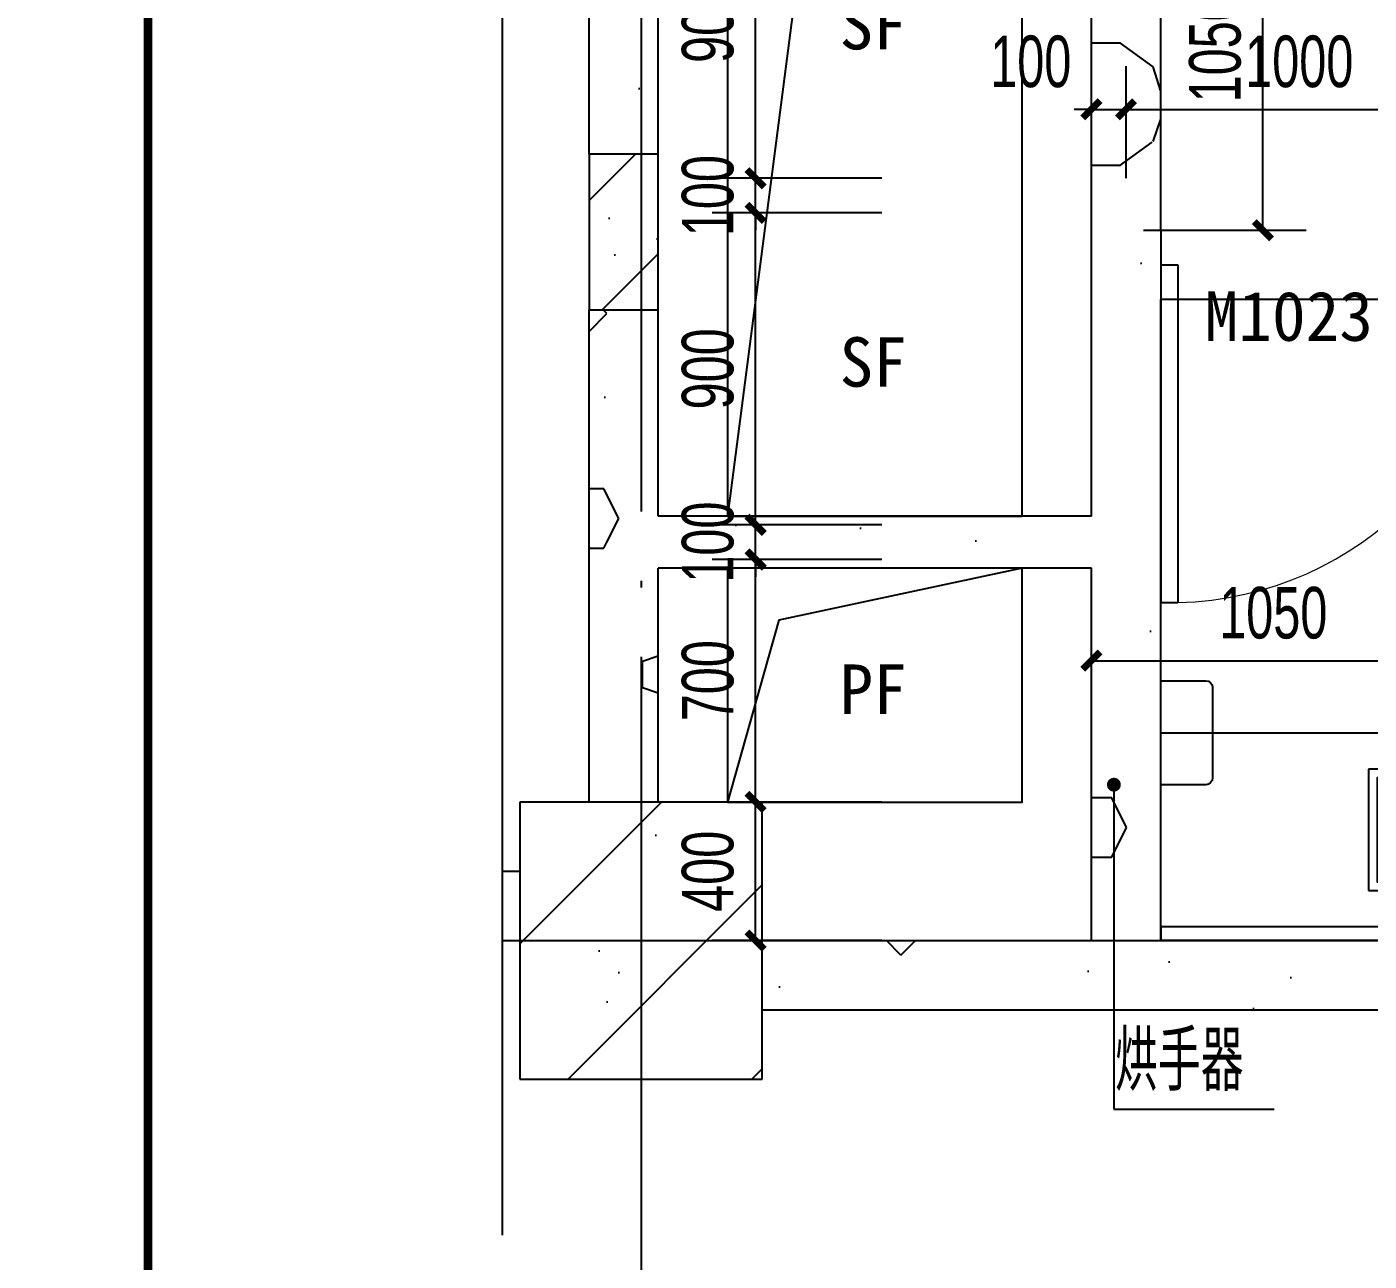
# Model space of a CAD drawing. Extents: x -26219 to 315419, y -160410 to -120810.
# Drawn here: x 232218 to 236093, y -152825 to -149263 of the extents above; entities that cross this region are included whole.
import ezdxf
from ezdxf.xclip import XClip

# ---------------------------------------------------------------- set-up
doc = ezdxf.new("R2010")
doc.units = 0
doc.header["$LTSCALE"] = 1000
doc.header["$MEASUREMENT"] = 0
doc.header["$XCLIPFRAME"] = 0
doc.linetypes.add('104-14# 核心筒$2$DOTE', pattern=[2.4200000000000004, 2, -0.2, 0.02, -0.2])
for name, color, linetype in [('01-标注_尺寸', 124, 'Continuous'), ('01-标注_符号', 200, 'Continuous'), ('02-TEXT_标注', 130, 'Continuous'), ('02-TEXT_门窗', 151, 'Continuous'), ('104-14# 核心筒$0$A-C_门', 150, 'Continuous'), ('104-14# 核心筒$0$A-I_卫-洁具', 241, 'Continuous'), ('104-14# 核心筒$0$A-TECH_结构', 21, 'Continuous'), ('104-14# 核心筒$0$A_STR-砌块墙', 121, 'Continuous'), ('104-14# 核心筒$2$05-填充_天正', 26, 'Continuous'), ('104-14# 核心筒$2$A_AXIS-轴线', 36, '104-14# 核心筒$2$DOTE'), ('104-14# 核心筒$2$A_STR-砼柱', 51, 'Continuous')]:
    doc.layers.add(name, color=color, linetype=linetype)
doc.styles.add('_TCH_DIM', font='ros.shx', dxfattribs={"width": 0.75, "bigfont": 'jd.shx'})
doc.styles.add('_TCH_DIM_T3', font='ros.shx', dxfattribs={"width": 0.7058823529411765, "bigfont": 'jd.shx'})
doc.styles.add('_TCH_WINDOW', font='STXIHEI_0.TTF')
doc.styles.get("Standard").update_dxf_attribs({"font": 'STXIHEI_0.TTF'})
doc.dimstyles.new('_TCH_ARCH&&50', dxfattribs={"dimtxt": 148.75, "dimasz": 50, "dimexe": 125, "dimexo": 150, "dimgap": 63.12500000000001, "dimtad": 1, "dimdec": 0, "dimzin": 0, "dimdsep": 46, "dimtxsty": '_TCH_DIM_T3', "dimblk": 'ARCHTICK', "dimcen": 0.09, "dimclrt": 7, "dimazin": 2, "dimtfac": 1, "dimtdec": 0, "dimtix": 1, "dimtmove": 2, "dimatfit": 3, "dimfxl": 0, "dimtolj": 1, "dimtzin": 0, "dimarcsym": 0})
pattern_1 = [(0, (531, -549), (900, 1800), [0, -1800]), (0, (-522, -792), (900, 1800), [0, -1800]), (0, (63, -810), (900, 1800), [0, -1800]), (0, (702, -279), (900, 1800), [0, -1800]), (0, (-45, -900), (900, 1800), [0, -1800]), (0, (882, 855), (900, 1800), [0, -1800]), (0, (333.0000000000001, 711), (900, 1800), [0, -1800]), (0, (621, 486.0000000000001), (900, 1800), [0, -1800]), (0, (-846, 450), (900, 1800), [0, -1800]), (0, (36, 369), (900, 1800), [0, -1800]), (0, (-306, -90), (900, 1800), [0, -1800]), (0, (-288, -765), (900, 1800), [0, -1800]), (0, (387, -837), (900, 1800), [0, -1800]), (0, (882, -45), (900, 1800), [0, -1800]), (0, (-801, -324), (900, 1800), [0, -1800]), (0, (-648, -18), (900, 1800), [0, -1800]), (0, (54, -144), (900, 1800), [0, -1800]), (0, (-198, -405), (900, 1800), [0, -1800]), (0, (-341.9999999999999, 189), (900, 1800), [0, -1800]), (0, (-117, 864), (900, 1800), [0, -1800]), (0, (-729, -702), (900, 1800), [0, -1800]), (0, (261, 495), (900, 1800), [0, -1800]), (0, (-576, 522), (900, 1800), [0, -1800]), (0, (-720, 756), (900, 1800), [0, -1800]), (130.601294, (771.428574, 291.428568), (-4499.999950292954, 5400.0000236093), [79.024662, -33111.33300000001]), (18.4349488, (642.857148, 325.714284), (4499.999983404209, 1799.999986719667), [81.31572000000001, -11302.8837]), (90, (642.857148, 248.571432), (900.0000000000001, 1800), [77.14285199999999, -3522.85695]), (161.565051, (720, 222.857136), (-4500.000022657823, 1799.999865817234), [81.31572000000001, -11302.8837]), (53.1301023, (720, 222.857136), (900.0000017013604, 1799.99999914932), [85.71428999999999, -8914.285499999998]), (135, (788.571432, -694.28556), (-900.0001087984293, 1799.999878185604), [72.73098, -5018.4378]), (45, (685.714284, -694.28556), (899.999994247131, 1799.999992736902), [72.73098, -5018.4378]), (135, (737.1428579999999, -745.7142600000001), (-900.0001087984293, 1799.999878185604), [72.73098, -5018.4378]), (45, (737.1428579999999, -745.7142600000001), (899.999994247131, 1799.999992736902), [72.73098, -5018.4378]), (116.565051, (-77.14278, 514.285722), (-0.0001565789601976064, 3599.999902060561), [95.83147799999999, -1916.6295]), (180, (-119.99988, 599.999994), (-899.9999999999998, 1800), [102.857148, -1697.14275]), (63.43494880000001, (-265.7141999999999, 514.285722), (8.14843605922988e-06, 3599.999982559008), [95.83147799999999, -1916.6295]), (116.565051, (-222.8571, 428.571432), (-0.0001565789601976064, 3599.999902060561), [95.83147799999999, -1916.6295]), (0, (-222.8571, 428.571432), (900, 1800), [102.857148, -1697.14275]), (63.43494880000001, (-119.99988, 428.571432), (8.14843605922988e-06, 3599.999982559008), [95.83147799999999, -1916.6295]), (107.102728, (599.999994, -94.28562000000001), (-2699.999896777364, 9000.00001452043), [116.584038, -48848.7075]), (143.972626, (565.714278, 17.142858), (-17099.99978321427, 12599.999985739), [116.584038, -24366.06]), (180, (471.428568, 85.71428999999999), (-899.9999999999998, 1800), [111.428568, -1688.5713]), (36.02737329999999, (265.71429, 17.142858), (17099.99987362977, 12599.99986416658), [116.584038, -24366.06]), (71.5650511, (231.428574, -85.71419999999999), (2700.000013860985, 8999.99998450437), [108.420948, -11275.7784]), (107.102728, (265.71429, -197.14284), (-2699.999896777364, 9000.00001452043), [116.584038, -48848.7075]), (143.972626, (360, -265.7141999999999), (-17099.99978321427, 12599.999985739), [116.584038, -24366.06]), (0, (360, -265.7141999999999), (900, 1800), [111.428568, -1688.5713]), (36.02737329999999, (471.428568, -265.7141999999999), (17099.99987362977, 12599.99986416658), [116.584038, -24366.06]), (71.5650511, (565.714278, -197.14284), (2700.000013860985, 8999.99998450437), [108.420948, -11275.7784]), (150.255118, (617.1428520000001, 745.714278), (-2700.000006390409, 1799.999977695058), [69.10506, -14442.9588]), (90, (557.1428579999999, 711.42858), (900.0000000000001, 1800), [68.571432, -3531.42825]), (29.7448813, (557.1428579999999, 711.42858), (2700.000001590055, 1799.999991593464), [69.10506, -14442.9588]), (116.565051, (197.142858, -531.42858), (-0.0001565789601976064, 3599.999902060561), [95.83147799999999, -1916.6295]), (168.690067, (154.285722, -445.7142), (-8100.000006009299, 1799.999954832327), [87.41176200000001, -18269.0565]), (41.18592510000001, (0, -488.5713), (22499.99986367597, 19799.99982686525), [91.11553199999999, -38177.406]), (90, (0, -574.28568), (900.0000000000001, 1800), [85.71428999999999, -3514.2855]), (138.814074, (68.571432, -634.28562), (-22499.99960007064, 19800.0001261089), [91.11553199999999, -38177.406]), (16.6992442, (68.571432, -634.28562), (29699.99977654917, 8999.999905734196), [89.48835000000001, -37495.6125]), (60.9453959, (154.285722, -608.57136), (899.9999976116269, 1799.999984078114), [88.248258, -36976.0185]), (109.983106, (-557.14284, 222.857136), (-4500.000016949792, 12599.99996665506), [100.326006, -42036.59249999999]), (155.556045, (-591.4285199999999, 317.142864), (-11700.00004459817, 5399.999887808896), [103.568958, -43395.39449999999]), (24.4439547, (-779.99994, 317.142864), (11700.00000583643, 5399.999974027204), [103.568958, -43395.39449999999]), (70.01689340000001, (-814.28562, 222.857136), (4500.000013566429, 12599.99996874217), [100.326006, -42036.5925]), (109.983106, (-779.99994, 128.571426), (-4500.000016949792, 12599.99996665506), [100.326006, -42036.59249999999]), (160.016893, (-685.7141399999999, 94.28571), (-4500.000002644889, 1799.999918000023), [100.326006, -20968.1325]), (19.9831065, (-685.7141399999999, 94.28571), (4499.999975293225, 1799.999997144084), [100.326006, -20968.1325]), (70.01689340000001, (-591.4285199999999, 128.571426), (4500.000013566429, 12599.99996874217), [100.326006, -42036.5925]), (122.005383, (111.428568, 59.999994), (-900.0001207844099, 1799.999908112359), [80.862696, -16900.302]), (18.4349488, (-8.57142, 102.857148), (4499.999983404209, 1799.999986719667), [81.31572000000001, -11302.8837]), (90, (-8.57142, 25.714278), (900.0000000000001, 1800), [77.14285199999999, -3522.85695]), (161.565051, (68.571432, 0), (-4500.000022657823, 1799.999865817234), [81.31572000000001, -11302.8837]), (54.46232220000002, (68.571432, 0), (6299.999990871777, 8999.999986518196), [73.73421, -30894.6345]), (116.565051, (-411.42852, -377.14284), (-0.0001565789601976064, 3599.999902060561), [95.83147799999999, -1916.6295]), (180, (-454.28562, -291.42846), (-899.9999999999998, 1800), [94.28571, -1705.7142]), (59.0362434, (-599.9999399999999, -377.14284), (900.0000029295945, 1799.999991263332), [99.95918399999998, -20891.46599999999]), (120.963756, (-548.57142, -462.85704), (-900.0001229938932, 1799.999917339799), [99.959184, -20891.466]), (0, (-548.57142, -462.85704), (900, 1800), [94.28571, -1705.7142]), (63.43494880000001, (-454.28562, -462.85704), (8.14843605922988e-06, 3599.999982559008), [95.83147799999999, -1916.6295])]

# ---------------------------------------------------------------- blocks, each defined once
blk = doc.blocks.new('图框-A1')
at = {"const_width": 0.5}
blk.add_lwpolyline([(765.9999999999966, 584), (25.00000000000045, 584), (25.00000000000045, 10), (766.0000000000002, 10)], close=True, dxfattribs=at)
blk = doc.blocks.new('104-14# 核心筒$0$jhat')
for p, q in [((-395, -250.0000000000582), (-395, 249.9999999999418)), ((-395, 249.9999999999418), (-44.99999999994179, 249.9999999999418)), ((-44.99999999994179, 249.9999999999418), (-44.99999999994179, 11.73657725605881)), ((-219.9999999999418, 32.25599999987753), (-219.9999999999418, 5.03999999986263)), ((-124.8214514199644, 8.000000000058208), (11.68149024352897, 14.3899337601033)), ((-124.8214514199644, 7.999999999941792), (-124.8214514199644, -8.000000000058208)), ((11.68149024352897, 14.3899337601033), (11.68149024352897, -14.3899337601033)), ((-225.0399999999208, -1.164153218269348e-10), (-253.7679999999236, -1.164153218269348e-10)), ((-219.9999999999418, -5.040000000095461), (-219.9999999999418, -32.76000000012573)), ((-186.7359999999171, -1.164153218269348e-10), (-214.9599999999045, -1.164153218269348e-10)), ((-124.8214514199644, -8.000000000058208), (11.68149024352897, -14.3899337601033)), ((-44.99999999994179, -12.38077738613356), (-44.99999999994179, -250.0000000000582)), ((-44.99999999994179, -250.0000000000582), (-395, -250.0000000000582))]:
    blk.add_line(p, q)
at = {"color": 8}
blk.add_lwpolyline([(-69.99999999994179, -11.06304409715813), (-69.99999999994179, -225.0000000000582), (-370, -225.0000000000582), (-370, 224.9999999999418), (-69.99999999994179, 224.9999999999418), (-69.99999999994179, 10.56628493819153)], dxfattribs=at)
for points in [[(7.191454842337407, 81.35012003820157), (30, 81.35012003820157), (30, 51.35012003820157), (7.191454842337407, 51.35012003820157)], [(11.68149024352897, -21.35012003820157), (30, -21.35012003820157), (30, 21.35012003820157), (11.68149024352897, 21.35012003820157)], [(7.191454842337407, -81.35012003820157), (30, -81.35012003820157), (30, -51.35012003820157), (7.191454842337407, -51.35012003820157)]]:
    blk.add_lwpolyline(points, close=True)
at = {"ltscale": 1000, "const_width": 0.8399999999999999}
blk.add_lwpolyline([(-219.5799999999581, 0.1399999998975545, 0.9999999999999999), (-220.4199999999255, 0.1399999998975545, 0.9999999999999999)], format="xyb", close=True, dxfattribs=at)
blk.add_circle((-219.9999999999418, -1.164153218269348e-10), 25.2)
blk = doc.blocks.new('104-14# 核心筒$0$$DorLib2D$00000001')
for p, q in [((0.45, 0.9750000000000001), (0.5000000000000002, 0.9750000000000001)), ((0.45, 0), (0.45, 0.9750000000000001)), ((0.5, 0), (0.5, 0.9750000000000001)), ((0.5, 0), (0.45, 0))]:
    blk.add_line(p, q)
at = {"lineweight": 13}
blk.add_arc((0.475, 0), 0.975, 91.4692835813538, 180, dxfattribs=at)
blk = doc.blocks.new('104-14# 核心筒')
at = {"layer": '104-14# 核心筒$2$05-填充_天正'}
h = blk.add_hatch(dxfattribs=at)
h.set_pattern_fill('加气混凝土', color=256, scale=150, style=0)
h.set_pattern_definition(pattern_1)
h.paths.add_polyline_path([(32249.99999999689, 9969.999999971042), (32449.99999998814, 9969.999999971042), (32449.99999998298, 10800.00000000011), (32383.33333331602, 10849.9999999999), (32249.99999998268, 10849.9999999995)])
h = blk.add_hatch(dxfattribs=at)
h.set_pattern_fill('加气混凝土', color=256, scale=150, style=0)
h.set_pattern_definition(pattern_1)
h.paths.add_polyline_path([(33833.33333332459, 9650.00020154219), (33899.99999999064, 9750.00020154239), (33899.99999998364, 10850.00000000068), (33766.6666666503, 10850.00000000026), (33699.99999998391, 10800.00000000005), (33699.99999999127, 9650.000201541761)])
h = blk.add_hatch(dxfattribs=at)
h.set_pattern_fill('钢筋混凝土', color=256, scale=100, style=0)
h.set_pattern_definition([(45, (0, 0), (-176.7766952966369, 176.7766952966369), []), (49.99999999999999, (0, 0), (717.2601826007534, -62.75213498259511), [75, -825]), (355, (0, 0), (-138.751333613, 752.1921337000118), [60, -660]), (100.4514, (59.77168, -5.22934), (578.5093817140216, 689.4395420609536), [63.74019000000001, -701.142112]), (46.18420000000002, (0, 200), (1067.241048625644, -165.5190143290181), [112.5, -1237.5]), (96.6356, (88.936745, 186.206693), (934.6627055487033, 974.1178709004417), [95.610288, -1051.713]), (351.1842, (0, 200), (934.6619451336272, 974.1186009253246), [90, -990]), (21, (100, 150), (596.9070521184617, -402.6188906653388), [75, -825]), (326.0000000000001, (100, 150), (243.3153319215817, 725.150045046853), [60, -660]), (71.4514, (149.742233, 116.448394), (840.22262858149, 322.5304967099524), [63.74019000000001, -701.142112]), (37.50000000000001, (0, 0), (12.15985531729067, 332.8938538313115), [0, -652, 0, -670, 0, -662.5]), (7.499999999999999, (0, 0), (263.0695374421486, 394.4117118823602), [0, -382, 0, -637, 0, -252.5]), (327.5, (-223, 0), (533.822436172409, -22.55487173437976), [0, -250, 0, -780, 0, -1035]), (317.5, (-323, 0), (583.1861693423863, 100.1049823323177), [0, -325, 0, -518, 0, -735])])
h.paths.add_polyline_path([(32249.99999999689, 9519.999999971042), (32449.99999999689, 9519.999999971042), (32449.99999999689, 9969.999999971042), (32249.99999999689, 9969.999999971042)])
h = blk.add_hatch(dxfattribs=at)
h.set_pattern_fill('加气混凝土', color=256, scale=150, style=0)
h.set_pattern_definition(pattern_1)
h.paths.add_polyline_path([(33899.99999999188, 9550.00020154242), (33899.99999999064, 9750.00020154239), (33833.33333332459, 9650.00020154219)])
h = blk.add_hatch(dxfattribs=at)
h.set_pattern_fill('加气混凝土', color=256, scale=150, style=0)
h.set_pattern_definition(pattern_1)
h.paths.add_polyline_path([(33766.66666666301, 8850.000000000498), (33899.99999999635, 8850.000000000926), (33899.99999999188, 9550.00020154242), (33833.33333332459, 9650.00020154219), (33699.99999999127, 9650.00020154176), (33699.99999999586, 8925.00000000028)])
h = blk.add_hatch(dxfattribs=at)
h.set_pattern_fill('加气混凝土', color=256, scale=150, style=0)
h.set_pattern_definition(pattern_1)
h.paths.add_polyline_path([(32449.99999999094, 9519.999999971042), (32249.99999999093, 9519.999999971042), (32249.99999999508, 8849.99999999967), (32383.33333332842, 8850.000000000078), (32449.99999999464, 8925.00000000028)])
h = blk.add_hatch(dxfattribs=at)
h.set_pattern_fill('加气混凝土', color=256, scale=150, style=0)
h.set_pattern_definition(pattern_1)
h.paths.add_polyline_path([(33766.66666666301, 8850.000000000498), (33699.99999999586, 8925.00000000028), (32449.99999999464, 8925.00000000028), (32383.33333332842, 8850.000000000078), (32449.99999999554, 8775.000000000287), (33699.99999999682, 8775.000000000287)])
h = blk.add_hatch(dxfattribs=at)
h.set_pattern_fill('加气混凝土', color=256, scale=150, style=0)
h.set_pattern_definition(pattern_1)
h.paths.add_polyline_path([(32249.99999999975, 8100.000000000058), (32449.99999999972, 8100.000000000058), (32449.99999999554, 8775.000000000287), (32383.33333332842, 8850.00000000008), (32249.99999999508, 8849.99999999967)])
h = blk.add_hatch(dxfattribs=at)
h.set_pattern_fill('加气混凝土', color=256, scale=150, style=0)
h.set_pattern_definition(pattern_1)
h.paths.add_polyline_path([(33800.00000000389, 7633.333333333551), (33900.00000000368, 7700.000000000215), (33899.99999999635, 8850.000000000928), (33766.66666666301, 8850.000000000498), (33699.99999999682, 8775.000000000287), (33700.00000000366, 7700.000000000226)])
h = blk.add_hatch(dxfattribs=at)
h.set_pattern_fill('钢筋混凝土', color=256, scale=150, style=0)
h.set_pattern_definition([(45, (0, 0), (-265.1650429449553, 265.1650429449553), []), (49.99999999999999, (0, 0), (1075.89027390113, -94.12820247389266), [112.5, -1237.5]), (355, (0, 0), (-208.1270004195, 1128.288200550018), [90, -990]), (100.4514, (89.65752, -7.84401), (867.7640725710323, 1034.15931309143), [95.610285, -1051.713168]), (46.18420000000002, (0, 300), (1600.861572938467, -248.2785214935271), [168.75, -1856.25]), (96.6356, (133.4051175, 279.3100395), (1401.994058323055, 1461.176806350663), [143.415432, -1577.5695]), (351.1842, (0, 300), (1401.992917700441, 1461.177901387987), [135, -1485]), (21, (150, 225), (895.3605781776924, -603.9283359980083), [112.5, -1237.5]), (326.0000000000001, (150, 225), (364.9729978823726, 1087.725067570279), [90, -990]), (71.4514, (224.6133495, 174.672591), (1260.333942872235, 483.7957450649286), [95.610285, -1051.713168]), (37.50000000000001, (0, 0), (18.239782975936, 499.3407807469673), [0, -977.9999999999999, 0, -1005, 0, -993.75]), (7.499999999999999, (0, 0), (394.6043061632229, 591.6175678235404), [0, -573, 0, -955.5, 0, -378.75]), (327.5, (-334.5, 0), (800.7336542586136, -33.83230760156963), [0, -375, 0, -1170, 0, -1552.5]), (317.5, (-484.5, 0), (874.7792540135794, 150.1574734984766), [0, -487.5, 0, -777, 0, -1102.5])])
h.paths.add_polyline_path([(32049.99999999996, 7300.000000000058), (32749.99999999996, 7300.000000000058), (32749.99999999996, 8100.000000000058), (32049.99999999996, 8100.000000000058)])
h = blk.add_hatch(dxfattribs=at)
h.set_pattern_fill('加气混凝土', color=256, scale=150, style=0)
h.set_pattern_definition(pattern_1)
h.paths.add_polyline_path([(32049.99999999996, 7700.000000000125), (32049.99999999996, 7900.000000000125), (28050.00000000102, 7900.000000000228), (28050.00000000102, 7700.000000000229)])
h = blk.add_hatch(dxfattribs=at)
h.set_pattern_fill('加气混凝土', color=256, scale=150, style=0)
h.set_pattern_definition(pattern_1)
h.paths.add_polyline_path([(32749.99999999996, 7700.000000000206), (32749.99999999996, 7500.000000000228), (33800.00000000431, 7500.000000000216), (33800.00000000388, 7633.333333333551), (33700.00000000366, 7700.000000000226)])
h = blk.add_hatch(dxfattribs=at)
h.set_pattern_fill('加气混凝土', color=256, scale=150, style=0)
h.set_pattern_definition(pattern_1)
h.paths.add_polyline_path([(33800.00000000388, 7633.333333333551), (33800.00000000431, 7500.000000000216), (37499.99999999977, 7500.000000000175), (37499.99999999977, 7633.333333333506), (37399.99999999977, 7700.000000000174), (33900.00000000368, 7700.000000000215)])
at = {"layer": '104-14# 核心筒$0$A-C_门'}
blk.add_line((34899.99999999028, 9550.000201542396), (33899.99999999028, 9550.000201542396), dxfattribs=at)
at = {"layer": '104-14# 核心筒$0$A-I_卫-洁具', "ltscale": 0.1}
blk.add_lwpolyline([(33899.99999999986, 8149.999999994814), (33899.99999999986, 8449.999999994814), (34029.99999999986, 8449.999999994814, -0.414213562373095), (34049.99999999986, 8429.999999994814), (34049.99999999986, 8169.999999994814, -0.414213562373095), (34029.99999999986, 8149.999999994814)], format="xyb", close=True, dxfattribs=at)
for points in [[(37399.99999999948, 7699.99999999674), (33900.00000000177, 7699.999999994813), (33900.00000000177, 8299.999999994812), (37399.99999999948, 8299.99999999674)], [(33900.00000000334, 7699.999999997672), (37400.00000000087, 7699.999999997322), (37400.00000000087, 7739.999999997322), (33900.00000000334, 7739.999999997672)]]:
    blk.add_lwpolyline(points, close=True, dxfattribs=at)
at = {"layer": '104-14# 核心筒$0$A-TECH_结构'}
for points in [[(33499.99999998679, 10799.99999999908), (32649.99999999206, 10800.00000000109), (32649.99999999201, 8925.000000002387), (33499.99999998674, 8925.000000001499), (33499.99999998679, 10800.00000000026), (32870.95831192011, 10632.08693379395), (32649.99999999201, 8925.000000002387)], [(33499.99999998674, 8775.000000001559), (32649.99999999553, 8775.00000000035), (32649.99999999553, 8100.000000000349), (33499.99999998674, 8100.00000000133), (33499.99999998674, 8775.000000001559), (32798.04825340072, 8625.110593961435), (32649.99999999553, 8100.000000000349)]]:
    blk.add_lwpolyline(points, dxfattribs=at)
at = {"layer": '104-14# 核心筒$0$A_STR-砌块墙'}
for p, q in [((32249.99999998818, 9969.99999997109), (32249.99999998268, 10849.9999999995)), ((33899.99999999064, 9750.00020154239), (33899.99999998364, 10850.00000000068)), ((32449.99999998816, 9969.99999997109), (32449.99999998298, 10800.00000000011)), ((33699.99999999127, 9650.000201541761), (33699.99999998391, 10800.00000000005)), ((33899.99999999064, 9750.00020154239), (33899.99999999188, 9550.00020154242)), ((33699.99999999586, 8925.00000000028), (33699.99999999127, 9650.00020154176)), ((33899.99999999635, 8850.000000000926), (33899.99999999188, 9550.00020154242)), ((32249.99999999508, 8849.99999999967), (32249.99999999094, 9519.99999997109)), ((32449.99999999464, 8925.00000000028), (32449.99999999093, 9519.99999997109)), ((33699.99999999586, 8925.00000000028), (32449.99999999464, 8925.00000000028)), ((32249.99999999973, 8100.000000000043), (32249.99999999508, 8849.99999999967)), ((33900.00000000368, 7700.000000000215), (33899.99999999635, 8850.000000000928)), ((33699.99999999682, 8775.000000000287), (32449.99999999554, 8775.000000000287)), ((32449.9999999997, 8100.000000000042), (32449.99999999554, 8775.000000000287)), ((33700.00000000366, 7700.000000000226), (33699.99999999682, 8775.000000000287)), ((28049.99999999958, 7900.000000000228), (32049.99999999996, 7900.000000000124)), ((28050.00000000104, 7700.000000000233), (32049.99999999996, 7700.00000000013)), ((32749.99999999996, 7700.00000000024), (33700.00000000366, 7700.000000000226)), ((33900.00000000368, 7700.000000000215), (37399.99999999977, 7700.000000000174)), ((32749.99999999997, 7500.000000000236), (33800.00000000431, 7500.000000000216)), ((33800.00000000431, 7500.000000000216), (37499.99999999977, 7500.000000000175))]:
    blk.add_line(p, q, dxfattribs=at)
at = {"layer": '104-14# 核心筒$2$A_AXIS-轴线'}
for p, q in [((32400.00000000001, 54018.37846733601), (32400.00000000001, -8545.12396972545)), ((-24838.9698462474, 7700), (120259.921909796, 7700))]:
    blk.add_line(p, q, dxfattribs=at)
at = {"layer": '104-14# 核心筒$2$A_STR-砼柱'}
for p, q in [((32449.99999999689, 9969.999999971042), (32249.99999999689, 9969.999999971042)), ((32249.99999999689, 9969.999999971042), (32249.99999999689, 9519.999999971042)), ((32449.99999999689, 9519.999999971042), (32449.99999999689, 9969.999999971042)), ((32249.99999999689, 9519.999999971042), (32449.99999999689, 9519.999999971042)), ((32749.99999999996, 8100.000000000058), (32049.99999999996, 8100.000000000058)), ((32049.99999999996, 8100.000000000058), (32049.99999999996, 7300.000000000058)), ((32749.99999999996, 7300.000000000058), (32749.99999999996, 8100.000000000058)), ((32049.99999999996, 7300.000000000058), (32749.99999999996, 7300.000000000058))]:
    blk.add_line(p, q, dxfattribs=at)
at = {"layer": '104-14# 核心筒$0$A-C_门', "xscale": 1000, "yscale": 1000, "zscale": 200, "rotation": 180}
blk.add_blockref('104-14# 核心筒$0$$DorLib2D$00000001', (34399.99999999028, 9650.000201542396), dxfattribs=at)
at = {"layer": '104-14# 核心筒$0$A-I_卫-洁具', "ltscale": 0.1, "xscale": -1, "rotation": 90}
blk.add_blockref('104-14# 核心筒$0$jhat', (34750.00000000003, 7799.999999996566), dxfattribs=at)
blk = doc.blocks.new('_ArchTick')
at = {"color": 0, "linetype": 'ByBlock', "const_width": 0.4}
blk.add_lwpolyline([(-0.5, -0.5), (0.5, 0.5)], dxfattribs=at)
blk = doc.blocks.new('*D841')
at = {"layer": '01-标注_尺寸', "color": 0, "lineweight": -2, "transparency": 16777216}
for p, q in [((235290.9535605076, -151421.1885665024), (235290.9535605076, -150967.1506547421)), ((236340.9535605061, -151421.1885665024), (236340.9535605061, -150967.1506547421)), ((235290.9535605076, -151092.1506547421), (236340.9535605061, -151092.1506547421))]:
    blk.add_line(p, q, dxfattribs=at)
at = {"layer": 'Defpoints', "color": 0, "transparency": 16777216}
for p in [(236340.9535605061, -151092.1506547421), (235290.9535605076, -151571.1885665024), (236340.9535605061, -151571.1885665024)]:
    blk.add_point(p, dxfattribs=at)
at = {"layer": '01-标注_尺寸', "color": 0, "lineweight": -2, "transparency": 16777216, "xscale": 50, "yscale": 50, "zscale": 50, "rotation": 180}
blk.add_blockref('_ArchTick', (235290.9535605076, -151092.1506547421), dxfattribs=at)
at = {"layer": '01-标注_尺寸', "color": 0, "lineweight": -2, "transparency": 16777216, "xscale": 50, "yscale": 50, "zscale": 50}
blk.add_blockref('_ArchTick', (236340.9535605061, -151092.1506547421), dxfattribs=at)
at = {"layer": '01-标注_尺寸', "color": 7, "transparency": 16777216, "insert": (235815.9535605068, -150954.6506547421), "char_height": 148.75, "attachment_point": 5, "style": '_TCH_DIM_T3'}
blk.add_mtext('\\A1;1050', dxfattribs=at)
blk = doc.blocks.new('*D869')
at = {"layer": '01-标注_尺寸', "color": 0, "lineweight": -2, "transparency": 16777216}
for p, q in [((235290.9535604943, -149699.9632390872), (235290.9535604943, -149376.0762469418)), ((235390.9535604963, -149699.9632390872), (235390.9535604963, -149376.0762469418)), ((235290.9535604943, -149501.0762469418), (235240.9535604943, -149501.0762469418)), ((235290.9535604943, -149501.0762469418), (235390.9535604963, -149501.0762469418)), ((235390.9535604963, -149501.0762469418), (235440.9535604963, -149501.0762469418))]:
    blk.add_line(p, q, dxfattribs=at)
at = {"layer": 'Defpoints', "color": 0, "transparency": 16777216}
for p in [(235390.9535604963, -149501.0762469418), (235290.9535604943, -149849.9632390872), (235390.9535604963, -149849.9632390872)]:
    blk.add_point(p, dxfattribs=at)
at = {"layer": '01-标注_尺寸', "color": 0, "lineweight": -2, "transparency": 16777216, "xscale": 50, "yscale": 50, "zscale": 50}
blk.add_blockref('_ArchTick', (235290.9535604943, -149501.0762469418), dxfattribs=at)
at = {"layer": '01-标注_尺寸', "color": 0, "lineweight": -2, "transparency": 16777216, "xscale": 50, "yscale": 50, "zscale": 50, "rotation": 180}
blk.add_blockref('_ArchTick', (235390.9535604963, -149501.0762469418), dxfattribs=at)
at = {"layer": '01-标注_尺寸', "color": 7, "transparency": 16777216, "insert": (235115.9535604943, -149363.5762469418), "char_height": 148.75, "attachment_point": 5, "style": '_TCH_DIM_T3'}
blk.add_mtext('\\A1;100', dxfattribs=at)
blk = doc.blocks.new('*D870')
at = {"layer": '01-标注_尺寸', "color": 0, "lineweight": -2, "transparency": 16777216}
for p, q in [((235390.9535604963, -149699.9632390872), (235390.9535604963, -149376.0762469418)), ((236390.9535604963, -149699.9632390872), (236390.9535604963, -149376.0762469418)), ((235390.9535604963, -149501.0762469418), (236390.9535604963, -149501.0762469418))]:
    blk.add_line(p, q, dxfattribs=at)
at = {"layer": 'Defpoints', "color": 0, "transparency": 16777216}
for p in [(236390.9535604963, -149501.0762469418), (235390.9535604963, -149849.9632390872), (236390.9535604963, -149849.9632390872)]:
    blk.add_point(p, dxfattribs=at)
at = {"layer": '01-标注_尺寸', "color": 0, "lineweight": -2, "transparency": 16777216, "xscale": 50, "yscale": 50, "zscale": 50, "rotation": 180}
blk.add_blockref('_ArchTick', (235390.9535604963, -149501.0762469418), dxfattribs=at)
at = {"layer": '01-标注_尺寸', "color": 0, "lineweight": -2, "transparency": 16777216, "xscale": 50, "yscale": 50, "zscale": 50}
blk.add_blockref('_ArchTick', (236390.9535604963, -149501.0762469418), dxfattribs=at)
at = {"layer": '01-标注_尺寸', "color": 7, "transparency": 16777216, "insert": (235890.9535604963, -149363.5762469418), "char_height": 148.75, "attachment_point": 5, "style": '_TCH_DIM_T3'}
blk.add_mtext('\\A1;1000', dxfattribs=at)
blk = doc.blocks.new('*D871')
at = {"layer": '01-标注_尺寸', "color": 0, "lineweight": -2, "transparency": 16777216}
for p, q in [((234686.127265131, -151499.9634406295), (234196.74310924, -151499.9634406295)), ((234321.74310924, -151899.9634406296), (234321.74310924, -151499.9634406295)), ((234686.127265131, -151899.9634406296), (234196.74310924, -151899.9634406296))]:
    blk.add_line(p, q, dxfattribs=at)
at = {"layer": 'Defpoints', "color": 0, "transparency": 16777216}
for p in [(234321.74310924, -151499.9634406295), (234836.127265131, -151499.9634406295), (234836.127265131, -151899.9634406296)]:
    blk.add_point(p, dxfattribs=at)
at = {"layer": '01-标注_尺寸', "color": 0, "lineweight": -2, "transparency": 16777216, "xscale": 50, "yscale": 50, "zscale": 50}
for p, rotation in [((234321.74310924, -151499.9634406295), 90), ((234321.74310924, -151899.9634406296), 270)]:
    blk.add_blockref('_ArchTick', p, dxfattribs=dict(at, rotation=rotation))
at = {"layer": '01-标注_尺寸', "color": 7, "transparency": 16777216, "insert": (234184.24310924, -151699.9634406295), "char_height": 148.75, "attachment_point": 5, "rotation": 90, "style": '_TCH_DIM_T3'}
blk.add_mtext('\\A1;400', dxfattribs=at)
blk = doc.blocks.new('*D872')
at = {"layer": '01-标注_尺寸', "color": 0, "lineweight": -2, "transparency": 16777216}
for p, q in [((234686.127265131, -150799.9634406292), (234196.74310924, -150799.9634406292)), ((234321.74310924, -151499.9634406295), (234321.74310924, -150799.9634406292)), ((234686.127265131, -151499.9634406295), (234196.74310924, -151499.9634406295))]:
    blk.add_line(p, q, dxfattribs=at)
at = {"layer": 'Defpoints', "color": 0, "transparency": 16777216}
for p in [(234321.74310924, -150799.9634406292), (234836.127265131, -150799.9634406292), (234836.127265131, -151499.9634406295)]:
    blk.add_point(p, dxfattribs=at)
at = {"layer": '01-标注_尺寸', "color": 0, "lineweight": -2, "transparency": 16777216, "xscale": 50, "yscale": 50, "zscale": 50}
for p, rotation in [((234321.74310924, -150799.9634406292), 90), ((234321.74310924, -151499.9634406295), 270)]:
    blk.add_blockref('_ArchTick', p, dxfattribs=dict(at, rotation=rotation))
at = {"layer": '01-标注_尺寸', "color": 7, "transparency": 16777216, "insert": (234184.24310924, -151149.9634406293), "char_height": 148.75, "attachment_point": 5, "rotation": 90, "style": '_TCH_DIM_T3'}
blk.add_mtext('\\A1;700', dxfattribs=at)
blk = doc.blocks.new('*D873')
at = {"layer": '01-标注_尺寸', "color": 0, "lineweight": -2, "transparency": 16777216}
for p, q in [((234321.74310924, -150699.9634406292), (234321.74310924, -150649.9634406292)), ((234686.127265131, -150699.9634406292), (234196.74310924, -150699.9634406292)), ((234321.74310924, -150799.9634406292), (234321.74310924, -150699.9634406292)), ((234686.127265131, -150799.9634406292), (234196.74310924, -150799.9634406292)), ((234321.74310924, -150799.9634406292), (234321.74310924, -150849.9634406292))]:
    blk.add_line(p, q, dxfattribs=at)
at = {"layer": 'Defpoints', "color": 0, "transparency": 16777216}
for p in [(234321.74310924, -150699.9634406292), (234836.127265131, -150699.9634406292), (234836.127265131, -150799.9634406292)]:
    blk.add_point(p, dxfattribs=at)
at = {"layer": '01-标注_尺寸', "color": 0, "lineweight": -2, "transparency": 16777216, "xscale": 50, "yscale": 50, "zscale": 50}
for p, rotation in [((234321.74310924, -150699.9634406292), 270), ((234321.74310924, -150799.9634406292), 90)]:
    blk.add_blockref('_ArchTick', p, dxfattribs=dict(at, rotation=rotation))
at = {"layer": '01-标注_尺寸', "color": 7, "transparency": 16777216, "insert": (234184.24310924, -150749.9634406291), "char_height": 148.75, "attachment_point": 5, "rotation": 90, "style": '_TCH_DIM_T3'}
blk.add_mtext('\\A1;100', dxfattribs=at)
blk = doc.blocks.new('*D874')
at = {"layer": '01-标注_尺寸', "color": 0, "lineweight": -2, "transparency": 16777216}
for p, q in [((234686.127265131, -149799.9634406293), (234196.74310924, -149799.9634406293)), ((234321.74310924, -150699.9634406292), (234321.74310924, -149799.9634406293)), ((234686.127265131, -150699.9634406292), (234196.74310924, -150699.9634406292))]:
    blk.add_line(p, q, dxfattribs=at)
at = {"layer": 'Defpoints', "color": 0, "transparency": 16777216}
for p in [(234321.74310924, -149799.9634406293), (234836.127265131, -149799.9634406293), (234836.127265131, -150699.9634406292)]:
    blk.add_point(p, dxfattribs=at)
at = {"layer": '01-标注_尺寸', "color": 0, "lineweight": -2, "transparency": 16777216, "xscale": 50, "yscale": 50, "zscale": 50}
for p, rotation in [((234321.74310924, -149799.9634406293), 90), ((234321.74310924, -150699.9634406292), 270)]:
    blk.add_blockref('_ArchTick', p, dxfattribs=dict(at, rotation=rotation))
at = {"layer": '01-标注_尺寸', "color": 7, "transparency": 16777216, "insert": (234184.24310924, -150249.9634406292), "char_height": 148.75, "attachment_point": 5, "rotation": 90, "style": '_TCH_DIM_T3'}
blk.add_mtext('\\A1;900', dxfattribs=at)
blk = doc.blocks.new('*D875')
at = {"layer": '01-标注_尺寸', "color": 0, "lineweight": -2, "transparency": 16777216}
for p, q in [((234321.74310924, -149699.9634406293), (234321.74310924, -149649.9634406293)), ((234686.127265131, -149699.9634406293), (234196.74310924, -149699.9634406293)), ((234321.74310924, -149799.9634406293), (234321.74310924, -149699.9634406293)), ((234686.127265131, -149799.9634406293), (234196.74310924, -149799.9634406293)), ((234321.74310924, -149799.9634406293), (234321.74310924, -149849.9634406293))]:
    blk.add_line(p, q, dxfattribs=at)
at = {"layer": 'Defpoints', "color": 0, "transparency": 16777216}
for p in [(234321.74310924, -149699.9634406293), (234836.127265131, -149699.9634406293), (234836.127265131, -149799.9634406293)]:
    blk.add_point(p, dxfattribs=at)
at = {"layer": '01-标注_尺寸', "color": 0, "lineweight": -2, "transparency": 16777216, "xscale": 50, "yscale": 50, "zscale": 50}
for p, rotation in [((234321.74310924, -149699.9634406293), 270), ((234321.74310924, -149799.9634406293), 90)]:
    blk.add_blockref('_ArchTick', p, dxfattribs=dict(at, rotation=rotation))
at = {"layer": '01-标注_尺寸', "color": 7, "transparency": 16777216, "insert": (234184.24310924, -149749.9634406292), "char_height": 148.75, "attachment_point": 5, "rotation": 90, "style": '_TCH_DIM_T3'}
blk.add_mtext('\\A1;100', dxfattribs=at)
blk = doc.blocks.new('*D876')
at = {"layer": '01-标注_尺寸', "color": 0, "lineweight": -2, "transparency": 16777216}
for p, q in [((234686.127265131, -148799.9634406293), (234196.74310924, -148799.9634406293)), ((234321.74310924, -149699.9634406293), (234321.74310924, -148799.9634406293)), ((234686.127265131, -149699.9634406293), (234196.74310924, -149699.9634406293))]:
    blk.add_line(p, q, dxfattribs=at)
at = {"layer": 'Defpoints', "color": 0, "transparency": 16777216}
for p in [(234321.74310924, -148799.9634406293), (234836.127265131, -148799.9634406293), (234836.127265131, -149699.9634406293)]:
    blk.add_point(p, dxfattribs=at)
at = {"layer": '01-标注_尺寸', "color": 0, "lineweight": -2, "transparency": 16777216, "xscale": 50, "yscale": 50, "zscale": 50}
for p, rotation in [((234321.74310924, -148799.9634406293), 90), ((234321.74310924, -149699.9634406293), 270)]:
    blk.add_blockref('_ArchTick', p, dxfattribs=dict(at, rotation=rotation))
at = {"layer": '01-标注_尺寸', "color": 7, "transparency": 16777216, "insert": (234184.24310924, -149249.9634406292), "char_height": 148.75, "attachment_point": 5, "rotation": 90, "style": '_TCH_DIM_T3'}
blk.add_mtext('\\A1;900', dxfattribs=at)
blk = doc.blocks.new('*D884')
at = {"layer": '01-标注_尺寸', "color": 0, "lineweight": -2, "transparency": 16777216}
for p, q in [((235440.9535604899, -148799.9634406284), (235910.9043021763, -148799.9634406284)), ((235785.9043021763, -149849.9632390878), (235785.9043021763, -148799.9634406284)), ((235440.9535604965, -149849.9632390878), (235910.9043021763, -149849.9632390878))]:
    blk.add_line(p, q, dxfattribs=at)
at = {"layer": 'Defpoints', "color": 0, "transparency": 16777216}
for p in [(235290.9535604899, -148799.9634406284), (235785.9043021763, -148799.9634406284), (235290.9535604965, -149849.9632390878)]:
    blk.add_point(p, dxfattribs=at)
at = {"layer": '01-标注_尺寸', "color": 0, "lineweight": -2, "transparency": 16777216, "xscale": 50, "yscale": 50, "zscale": 50}
for p, rotation in [((235785.9043021763, -148799.9634406284), 90), ((235785.9043021763, -149849.9632390878), 270)]:
    blk.add_blockref('_ArchTick', p, dxfattribs=dict(at, rotation=rotation))
at = {"layer": '01-标注_尺寸', "color": 7, "transparency": 16777216, "insert": (235648.4043021764, -149324.963339858), "char_height": 148.75, "attachment_point": 5, "rotation": 90, "style": '_TCH_DIM_T3'}
blk.add_mtext('\\A1;1050', dxfattribs=at)

msp = doc.modelspace()

# ---------------------------------------------------------------- linework, layer by layer
at = {"layer": '01-标注_符号'}
for p, q in [((235355.9535605076, -151449.963440636), (235355.9535605076, -152386.0724687894)), ((235355.9535605076, -152386.0724687894), (235818.800302277, -152386.0724687894))]:
    msp.add_line(p, q, dxfattribs=at)
msp.add_lwpolyline([(233590.9535605059, -152749.8748612913), (233590.9535605059, -147173.1706762031), (233485.9535605059, -147134.9538016051), (233695.9535605059, -147097.9251356563), (233590.9535605059, -147060.6706762031), (233590.9535605059, -141483.9664911148)], dxfattribs=at)
at = {"layer": '01-标注_符号', "const_width": 20}
msp.add_lwpolyline([(235355.9535605076, -151439.963440636, 1), (235355.9535605076, -151459.963440636, 1)], format="xyb", close=True, dxfattribs=at)

# ---------------------------------------------------------------- block references
at = {"xscale": 50, "yscale": 50, "zscale": 50}
msp.add_blockref('图框-A1', (231317.5821723046, -156062.5161604207), dxfattribs=at)
ref = msp.add_blockref('104-14# 核心筒', (201590.9535605059, -159599.9634406295))
XClip(ref).set_block_clipping_path([(32000, 6700), (42400, 18198.739078339102)])

# ---------------------------------------------------------------- texts
at = {"layer": '02-TEXT_标注'}
for s, p in [('SF', (234563.9655217043, -149327.9716035397)), ('SF', (234563.9655217043, -150301.4329507285)), ('PF', (234563.9655217043, -151245.6179763912))]:
    msp.add_text(s, height=142.7128820960698, dxfattribs=at).set_placement(p)
at = {"layer": '02-TEXT_标注', "style": '_TCH_DIM', "width": 0.75}
msp.add_text('烘手器', height=173.6434108527132, dxfattribs=at).set_placement((235359.3235580909, -152333.5724687894))
at = {"layer": '02-TEXT_门窗', "style": '_TCH_WINDOW'}
msp.add_text('M1023', height=142.7128820960698, dxfattribs=at).set_placement((235618.197570066, -150169.1490268153))

# ---------------------------------------------------------------- dimensions: what is measured, and where the dimension line sits
at = {"layer": '01-标注_尺寸'}
for p1, p2, distance, picture, middle in [((234836.127265131, -149699.9634406293), (234836.127265131, -148799.9634406293), 514.3841558910208, '*D876', (234184.24310924, -149249.9634406292)), ((235290.9535604965, -149849.9632390878), (235290.9535604899, -148799.9634406284), -494.9507416863926, '*D884', (235648.4043021764, -149324.963339858)), ((235390.9535604963, -149849.9632390872), (236390.9535604963, -149849.9632390872), 348.8869921453879, '*D870', (235890.9535604963, -149363.5762469418)), ((234836.127265131, -149799.9634406293), (234836.127265131, -149699.9634406293), 514.3841558910208, '*D875', (234184.24310924, -149749.9634406292)), ((234836.127265131, -150699.9634406292), (234836.127265131, -149799.9634406293), 514.3841558910208, '*D874', (234184.24310924, -150249.9634406292)), ((234836.127265131, -150799.9634406292), (234836.127265131, -150699.9634406292), 514.3841558910208, '*D873', (234184.24310924, -150749.9634406291)), ((234836.127265131, -151499.9634406295), (234836.127265131, -150799.9634406292), 514.3841558910208, '*D872', (234184.24310924, -151149.9634406293)), ((235290.9535605076, -151571.1885665024), (236340.9535605061, -151571.1885665024), 479.03791176030063, '*D841', (235815.9535605068, -150954.6506547421)), ((234836.127265131, -151899.9634406296), (234836.127265131, -151499.9634406295), 514.3841558910208, '*D871', (234184.24310924, -151699.9634406295))]:
    dim = msp.add_aligned_dim(p1=p1, p2=p2, distance=distance, dimstyle='_TCH_ARCH&&50', dxfattribs=at)
    dim.commit()
    dim.dimension.update_dxf_attribs({"geometry": picture, "text_midpoint": middle})
dim = msp.add_linear_dim(base=(235390.9535604963, -149501.0762469418), p1=(235290.9535604943, -149849.9632390872), p2=(235390.9535604963, -149849.9632390872), angle=0, dimstyle='_TCH_ARCH&&50', dxfattribs=at)
dim.commit()
dim.dimension.update_dxf_attribs({"geometry": '*D869', "text_midpoint": (235115.9535604943, -149363.5762469418), "dimtype": 161})

doc.saveas('drawing.dxf')
